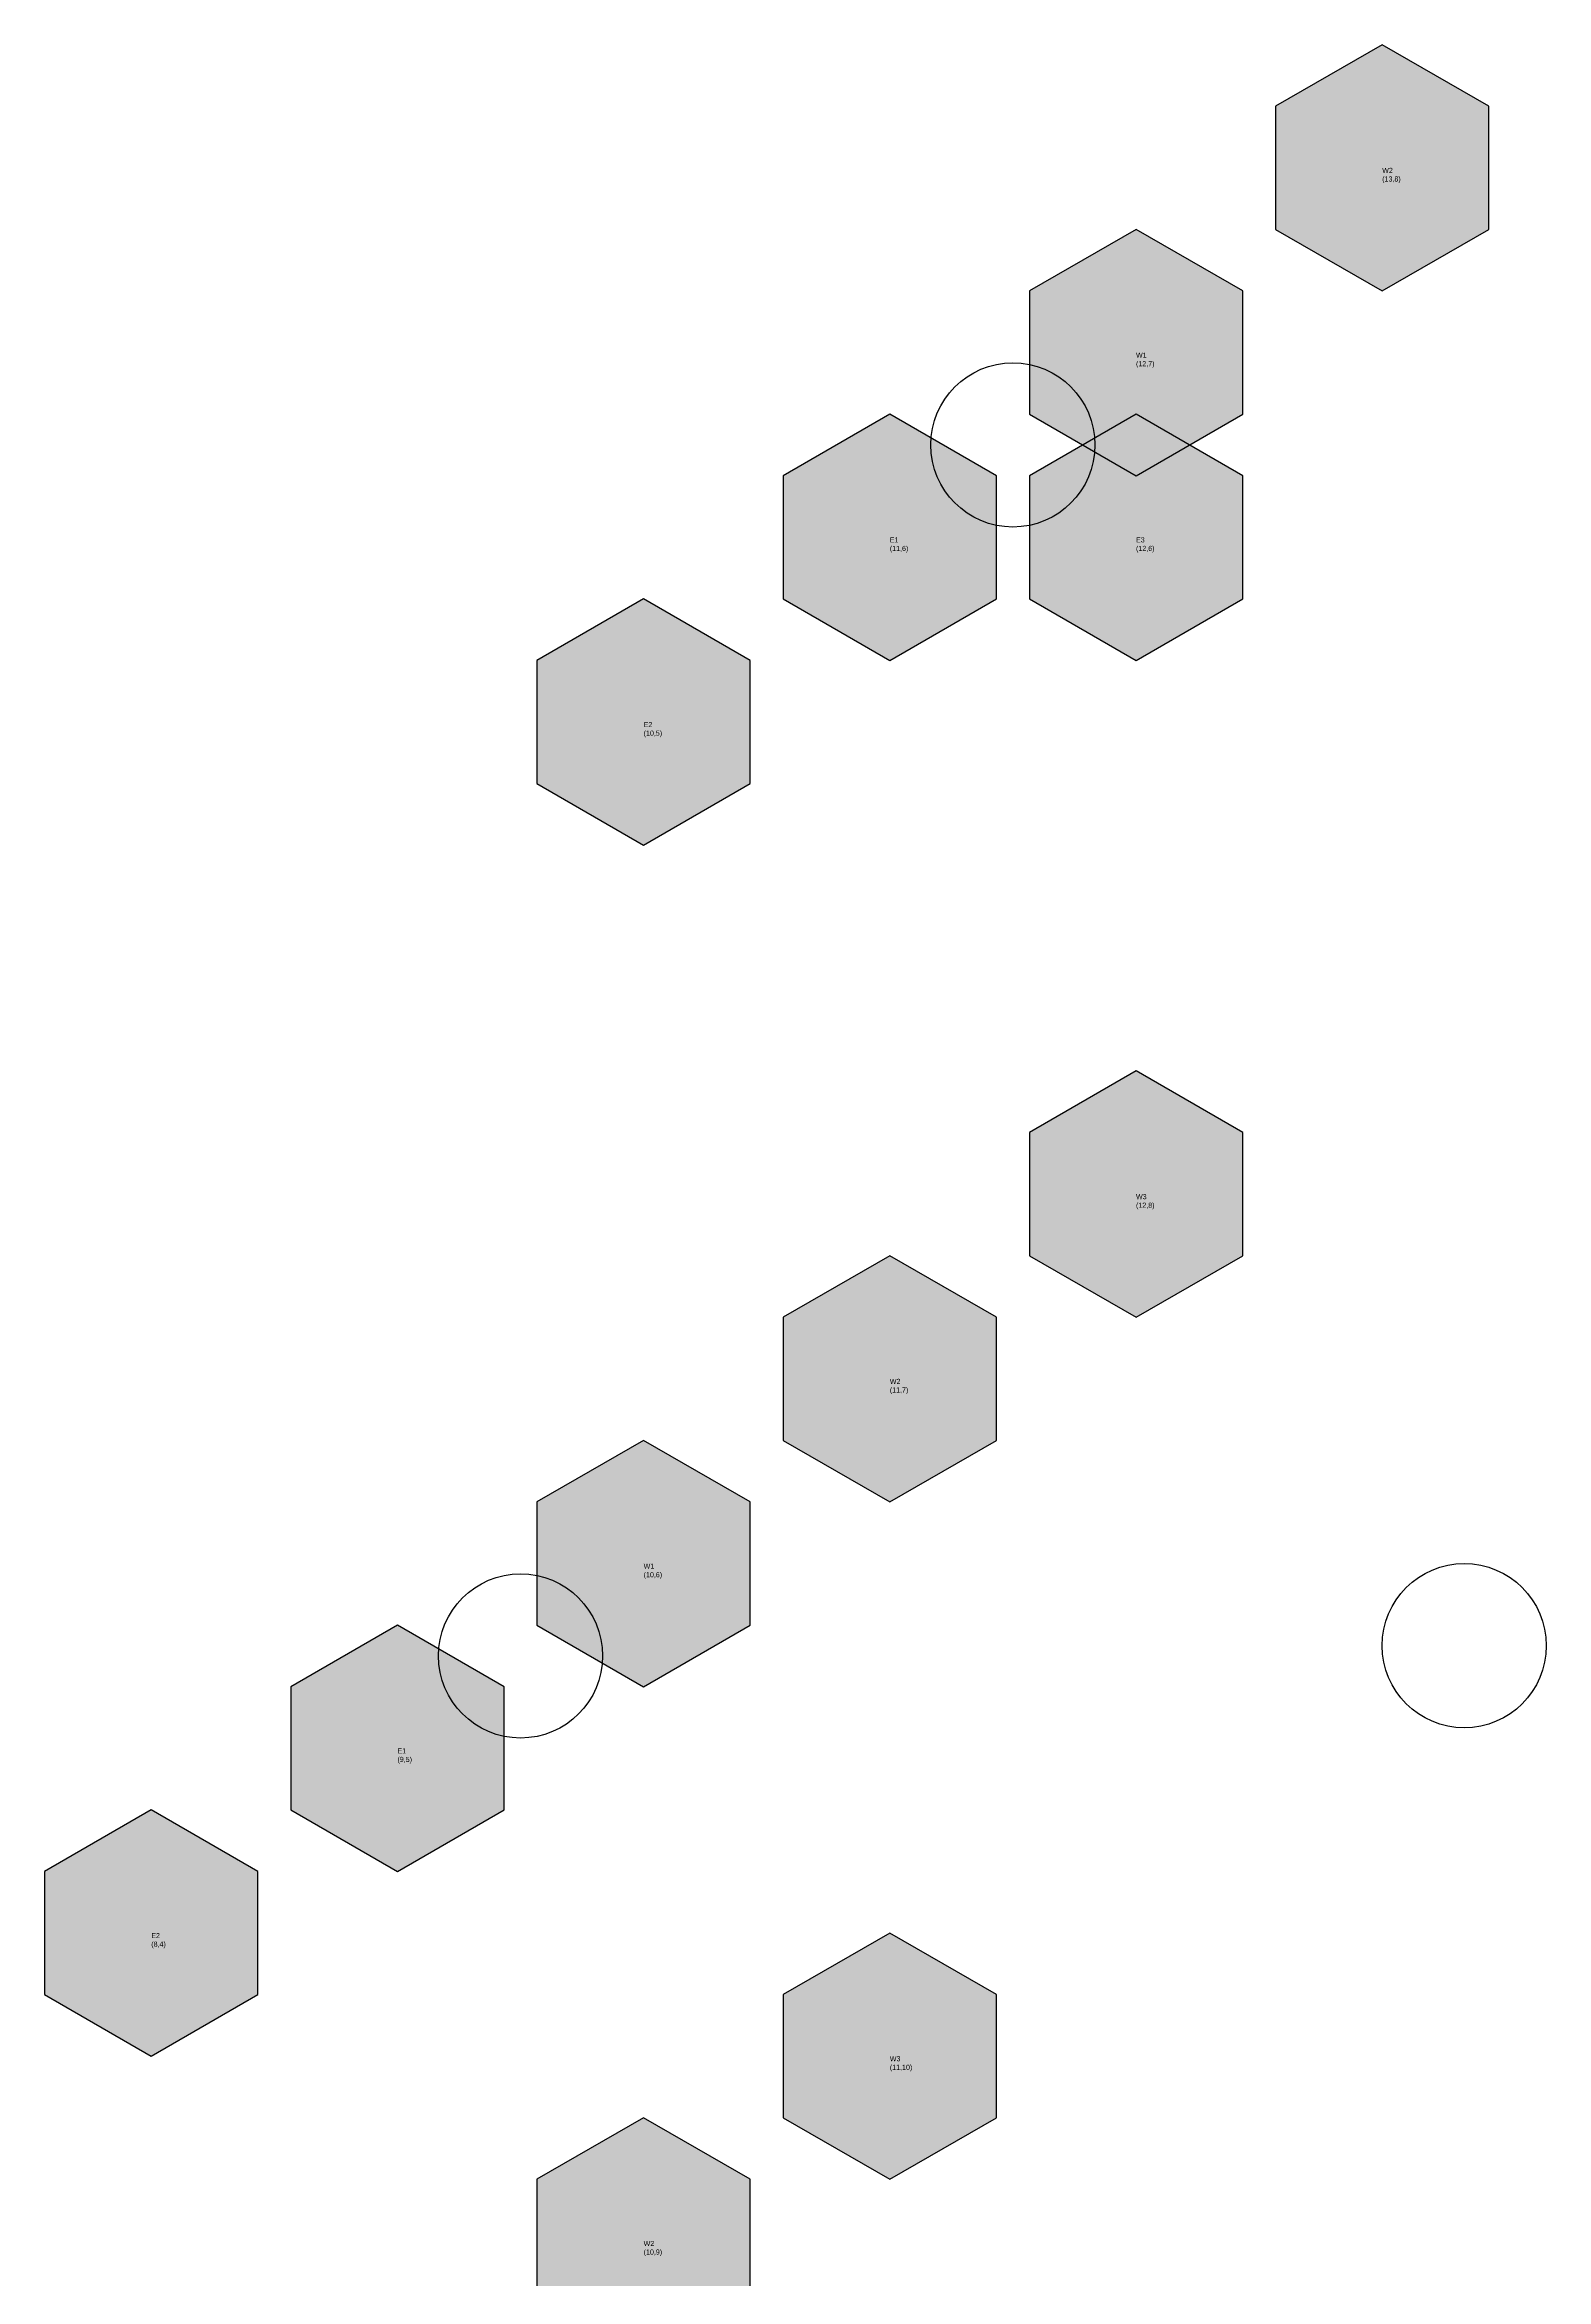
# Model space of a CAD drawing. Header units: metres. Extents: x 100 to 2640, y -53 to 4180.
# Drawn here: x 1908 to 2640, y 3091 to 4180 of the extents above; entities that cross this region are included whole.
import ezdxf

# ---------------------------------------------------------------- set-up
doc = ezdxf.new("R2010")
doc.units = ezdxf.units.M
for name, color, linetype in [('ENGINES', 1, 'Continuous'), ('SHAPES', 250, 'Continuous'), ('TEXT', 250, 'Continuous')]:
    doc.layers.add(name, color=color, linetype=linetype)

msp = doc.modelspace()

# ---------------------------------------------------------------- hatches: boundary and pattern name
at = {"layer": 'SHAPES'}
for color, points in [(222, [(2612, 4150), (2560, 4180), (2508, 4150), (2508, 4090), (2560, 4060), (2612, 4090)]), (222, [(2492, 4060), (2440, 4090), (2388, 4060), (2388, 4000), (2440, 3970), (2492, 4000)]), (222, [(2372, 3970), (2320, 4000), (2268, 3970), (2268, 3910), (2320, 3880), (2372, 3910)]), (222, [(2492, 3970), (2440, 4000), (2388, 3970), (2388, 3910), (2440, 3880), (2492, 3910)]), (222, [(2252, 3880), (2200, 3910), (2148, 3880), (2148, 3820), (2200, 3790), (2252, 3820)]), (202, [(2492, 3650), (2440, 3680), (2388, 3650), (2388, 3590), (2440, 3560), (2492, 3590)]), (202, [(2372, 3560), (2320, 3590), (2268, 3560), (2268, 3500), (2320, 3470), (2372, 3500)]), (202, [(2252, 3470), (2200, 3500), (2148, 3470), (2148, 3410), (2200, 3380), (2252, 3410)]), (202, [(2132, 3380), (2080, 3410), (2028, 3380), (2028, 3320), (2080, 3290), (2132, 3320)]), (202, [(2012, 3290), (1960, 3320), (1908, 3290), (1908, 3230), (1960, 3200), (2012, 3230)]), (152, [(2372, 3230), (2320, 3260), (2268, 3230), (2268, 3170), (2320, 3140), (2372, 3170)]), (152, [(2252, 3140), (2200, 3170), (2148, 3140), (2148, 3080), (2200, 3050), (2252, 3080)])]:
    msp.add_hatch(color=color, dxfattribs=at).paths.add_polyline_path(points)

# ---------------------------------------------------------------- linework, layer by layer
at = {"layer": 'ENGINES', "color": 1}
for centre in [(2380, 3985), (2140, 3395)]:
    msp.add_circle(centre, 40, dxfattribs=at)
at = {"layer": 'ENGINES', "color": 246}
msp.add_circle((2600, 3400), 40, dxfattribs=at)
at = {"layer": 'SHAPES', "color": 222}
for points in [[(2612, 4150), (2560, 4180), (2508, 4150), (2508, 4090), (2560, 4060), (2612, 4090)], [(2492, 4060), (2440, 4090), (2388, 4060), (2388, 4000), (2440, 3970), (2492, 4000)], [(2372, 3970), (2320, 4000), (2268, 3970), (2268, 3910), (2320, 3880), (2372, 3910)], [(2492, 3970), (2440, 4000), (2388, 3970), (2388, 3910), (2440, 3880), (2492, 3910)], [(2252, 3880), (2200, 3910), (2148, 3880), (2148, 3820), (2200, 3790), (2252, 3820)]]:
    msp.add_lwpolyline(points, close=True, dxfattribs=at)
at = {"layer": 'SHAPES', "color": 202}
for points in [[(2492, 3650), (2440, 3680), (2388, 3650), (2388, 3590), (2440, 3560), (2492, 3590)], [(2372, 3560), (2320, 3590), (2268, 3560), (2268, 3500), (2320, 3470), (2372, 3500)], [(2252, 3470), (2200, 3500), (2148, 3470), (2148, 3410), (2200, 3380), (2252, 3410)], [(2132, 3380), (2080, 3410), (2028, 3380), (2028, 3320), (2080, 3290), (2132, 3320)], [(2012, 3290), (1960, 3320), (1908, 3290), (1908, 3230), (1960, 3200), (2012, 3230)]]:
    msp.add_lwpolyline(points, close=True, dxfattribs=at)
at = {"layer": 'SHAPES', "color": 152}
for points in [[(2372, 3230), (2320, 3260), (2268, 3230), (2268, 3170), (2320, 3140), (2372, 3170)], [(2252, 3140), (2200, 3170), (2148, 3140), (2148, 3080), (2200, 3050), (2252, 3080)]]:
    msp.add_lwpolyline(points, close=True, dxfattribs=at)

# ---------------------------------------------------------------- texts
at = {"layer": 'TEXT', "color": 250, "char_height": 2.5, "attachment_point": 1}
for s, insert in [('W2\\P(13,8)', (2560, 4120)), ('W1\\P(12,7)', (2440, 4030)), ('E1\\P(11,6)', (2320, 3940)), ('E3\\P(12,6)', (2440, 3940)), ('E2\\P(10,5)', (2200, 3850)), ('W3\\P(12,8)', (2440, 3620)), ('W2\\P(11,7)', (2320, 3530)), ('W1\\P(10,6)', (2200, 3440)), ('E1\\P(9,5)', (2080, 3350)), ('E2\\P(8,4)', (1960, 3260)), ('W3\\P(11,10)', (2320, 3200)), ('W2\\P(10,9)', (2200, 3110))]:
    msp.add_mtext(s, dxfattribs=dict(at, insert=insert))

doc.saveas('drawing.dxf')
